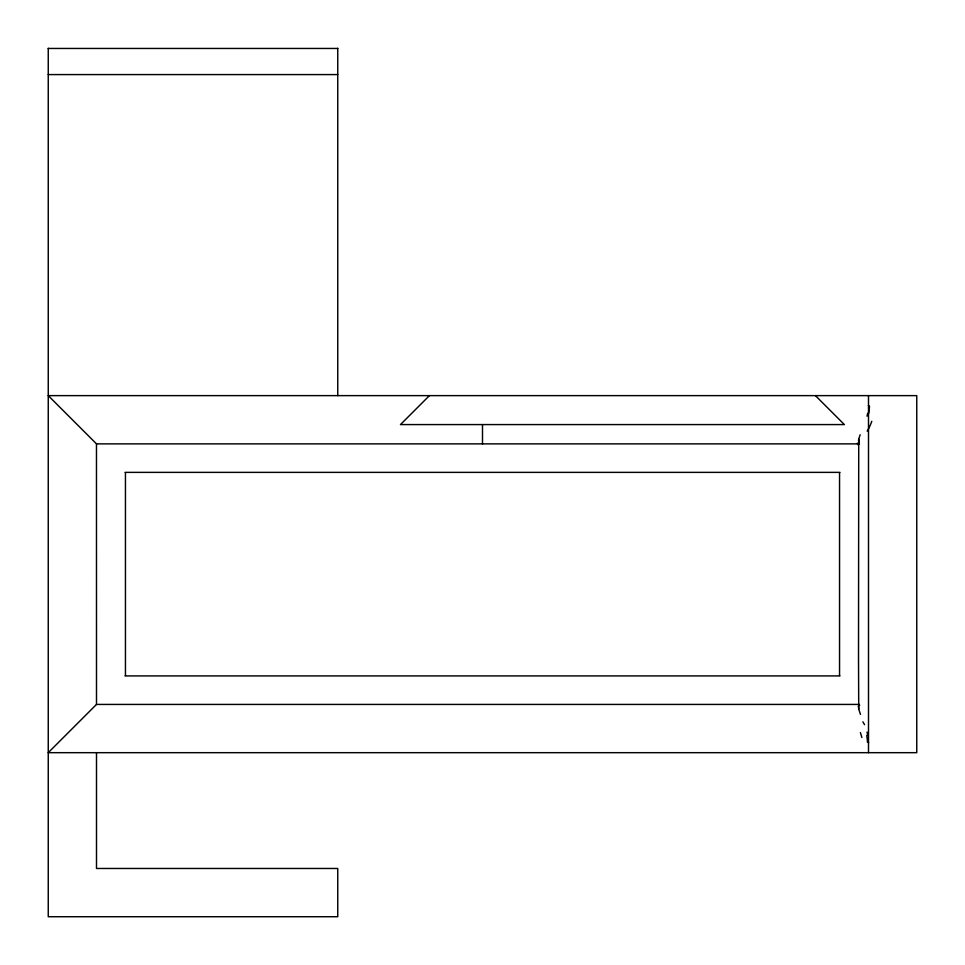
<?xml version="1.0" encoding="UTF-8"?>
<svg xmlns="http://www.w3.org/2000/svg" width="965" height="965" viewBox="0 0 965 965"><rect width="100%" height="100%" fill="white"/><g stroke="black" fill="none" stroke-linecap="round" stroke-linejoin="round"><path stroke-width="1.45" d="M868.5 752.676L868.5 395.626M860.141 434.745L858.729 439.22L858.512 658.528L858.729 709.082L860.478 714.414M868.5 405.433L868.488 406M858.512 706.85L858.729 709.082M858.5 440.945L858.729 439.22M867.692 413.237L867.016 416.205M96.476 704.438L48.25 752.676L916.75 752.676L916.75 395.626L48.25 395.626L96.476 443.852L96.5 704.426L859.453 704.426M125.004 675.922L840.008 675.922M429.425 395.626L400.475 424.576L844.375 424.576L815.425 395.626M125.004 472.368L840.008 472.368M48.25 48.455L337.75 48.455M48.25 74.582L337.75 74.582M96.5 443.876L859.453 443.876M867.016 732.085L867.692 735.053M868.488 742.206L868.5 742.905M839.55 472.826L839.55 675.476M482.5 424.576L482.5 443.876M337.75 48.274L337.75 395.626M125.45 472.826L125.45 675.476M96.5 752.676L96.5 868.476L337.75 868.476L337.75 916.726L48.25 916.726L48.25 48.274M859.284 705.487A26.176 7.008 37.2 0 1 859.658 705.355M858.295 706.657A26.501 7.286 43.7 0 1 859.091 705.319M862.855 721.82A41.435 4.27 62.4 0 1 864.568 724.703M860.382 732.556A39.565 9.698 76.7 0 1 861.866 737.55M866.703 735.487A29.01 18.6 88.8 0 1 867.463 742.266M869.477 406.132A29.01 20.615 90 0 1 868.572 413.623M871.793 421.283A39.565 21.302 -85.9 0 1 867.173 431.162M858.09 444.889A41.193 8.987 -75.8 0 1 857.318 443.092M859.212 442.851A26.658 7.117 -46.8 0 1 859.091 440.438M859.381 443.176A26.176 7.213 -41.8 0 1 859.26 442.826"/></g></svg>
